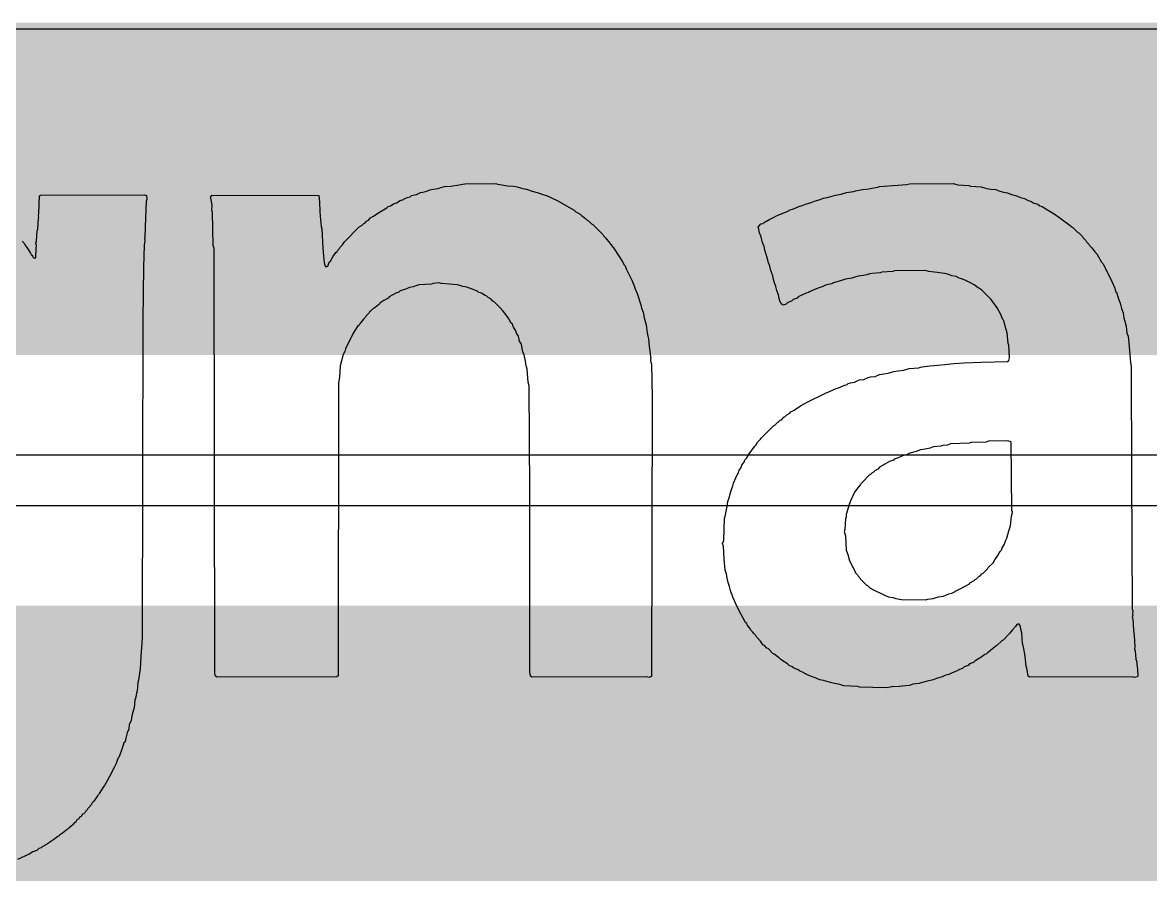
# Model space of a CAD drawing. Header units: inches. Extents: x -21 to 276, y -5 to 220.
# Drawn here: x 30.08 to 34.475, y 32.393 to 35.712 of the extents above; entities that cross this region are included whole.
import ezdxf

# ---------------------------------------------------------------- set-up
doc = ezdxf.new("R2010")
doc.units = ezdxf.units.IN
for name, color, linetype in [('Bottom Layer', 5, 'Continuous'), ('Top Layer', 1, 'Continuous'), ('Top Overlay', 2, 'Continuous')]:
    doc.layers.add(name, color=color, linetype=linetype)

msp = doc.modelspace()

# ---------------------------------------------------------------- hatches: boundary and pattern name
at = {"layer": 'Bottom Layer'}
for points in [[(10.3988, 34.417), (57.5818, 34.417), (57.5818, 35.7124), (10.3988, 35.7124)], [(25.4384, 27.163), (38.468, 27.163), (38.468, 33.441), (25.4384, 33.441)]]:
    msp.add_hatch(color=5, dxfattribs=at).paths.add_polyline_path(points)

# ---------------------------------------------------------------- linework, layer by layer
for p, q in [((13.7743, 34.0285), (44.8844, 34.0285)), ((38.468, 33.8295), (25.4384, 33.8295))]:
    msp.add_line(p, q, dxfattribs=at)
at = {"layer": 'Top Layer'}
msp.add_line((19.8928, 35.6885), (48.9874, 35.6885), dxfattribs=at)
at = {"layer": 'Top Overlay'}
for p, q in [((31.7059, 35.0685), (31.7247, 35.0732)), ((31.7247, 35.0732), (31.7482, 35.0755)), ((31.7482, 35.0755), (31.781, 35.0802)), ((31.781, 35.0802), (31.8033, 35.0837)), ((31.8033, 35.0837), (31.9242, 35.0849)), ((31.9242, 35.0849), (31.9312, 35.0826)), ((31.9312, 35.0826), (31.9477, 35.0802)), ((31.9477, 35.0802), (31.97, 35.0767)), ((31.97, 35.0767), (31.9934, 35.0743)), ((31.9934, 35.0743), (32.0075, 35.072)), ((32.0075, 35.072), (32.0275, 35.0661)), ((33.3898, 35.0673), (33.4121, 35.0708)), ((33.4121, 35.0708), (33.4192, 35.0732)), ((33.4192, 35.0732), (33.4908, 35.079)), ((33.4908, 35.079), (33.5236, 35.0814)), ((33.5236, 35.0814), (33.5353, 35.0837)), ((33.5353, 35.0837), (33.7078, 35.0849)), ((33.7078, 35.0849), (33.7149, 35.0826)), ((33.7149, 35.0826), (33.7243, 35.0802)), ((33.7243, 35.0802), (33.7665, 35.0779)), ((33.7665, 35.0779), (33.7736, 35.0755)), ((33.7736, 35.0755), (33.8146, 35.072)), ((33.8146, 35.072), (33.8275, 35.0685)), ((30.1441, 34.9687), (30.1464, 35.0368)), ((30.1464, 35.0368), (30.1499, 35.0403)), ((30.1499, 35.0403), (30.5548, 35.0415)), ((30.5548, 35.0415), (30.563, 35.038)), ((30.563, 35.038), (30.5642, 35.0227)), ((30.8129, 35.0321), (30.8188, 35.0403)), ((30.8141, 35.0286), (30.8129, 35.0321)), ((30.8188, 35.0004), (30.8141, 35.0286)), ((30.8188, 35.0403), (31.2342, 35.038)), ((31.2342, 35.038), (31.2366, 35.0145)), ((31.5639, 35.0227), (31.5675, 35.0262)), ((31.5675, 35.0262), (31.5792, 35.0309)), ((31.5792, 35.0309), (31.5909, 35.0333)), ((31.5909, 35.0333), (31.5956, 35.038)), ((31.5956, 35.038), (31.6144, 35.0427)), ((31.6144, 35.0427), (31.6308, 35.0497)), ((31.6308, 35.0497), (31.6402, 35.0521)), ((31.6402, 35.0521), (31.6555, 35.0556)), ((31.6555, 35.0556), (31.6672, 35.0603)), ((31.6672, 35.0603), (31.6801, 35.0638)), ((31.6801, 35.0638), (31.6989, 35.0661)), ((31.6989, 35.0661), (31.7059, 35.0685)), ((32.0275, 35.0661), (32.0439, 35.0638)), ((32.0439, 35.0638), (32.0662, 35.0556)), ((32.0662, 35.0556), (32.085, 35.0509)), ((32.085, 35.0509), (32.0967, 35.0462)), ((32.0967, 35.0462), (32.1073, 35.0427)), ((32.1073, 35.0427), (32.1166, 35.0403)), ((32.1166, 35.0403), (32.1213, 35.038)), ((32.1213, 35.038), (32.1636, 35.0192)), ((33.188, 35.0227), (33.2009, 35.0286)), ((33.2009, 35.0286), (33.2209, 35.0321)), ((33.2209, 35.0321), (33.2479, 35.0403)), ((33.2479, 35.0403), (33.2701, 35.0438)), ((33.2701, 35.0438), (33.2901, 35.0497)), ((33.2901, 35.0497), (33.2995, 35.0521)), ((33.2995, 35.0521), (33.3183, 35.0544)), ((33.3183, 35.0544), (33.3253, 35.0567)), ((33.3253, 35.0567), (33.3523, 35.0626)), ((33.3523, 35.0626), (33.3781, 35.065)), ((33.3781, 35.065), (33.3898, 35.0673)), ((33.8275, 35.0685), (33.8369, 35.0661)), ((33.8369, 35.0661), (33.8534, 35.0638)), ((33.8534, 35.0638), (33.8721, 35.0614)), ((33.8721, 35.0614), (33.8839, 35.0567)), ((33.8839, 35.0567), (33.9026, 35.0521)), ((33.9026, 35.0521), (33.9179, 35.0485)), ((33.9179, 35.0485), (33.9331, 35.0427)), ((33.9331, 35.0427), (33.9484, 35.0391)), ((33.9484, 35.0391), (33.9566, 35.0356)), ((33.9566, 35.0356), (33.9684, 35.0309)), ((33.9684, 35.0309), (33.9836, 35.0274)), ((33.9836, 35.0274), (33.9989, 35.0192)), ((30.5618, 35.0157), (30.5583, 34.9159)), ((30.5642, 35.0227), (30.5618, 35.0157)), ((30.8176, 34.9805), (30.8188, 35.0004)), ((31.2366, 35.0145), (31.2389, 34.9746)), ((31.4642, 34.9699), (31.4994, 34.991)), ((31.4994, 34.991), (31.5041, 34.9957)), ((31.5041, 34.9957), (31.5135, 34.9981)), ((31.5135, 34.9981), (31.5276, 35.0075)), ((31.5276, 35.0075), (31.537, 35.0098)), ((31.537, 35.0098), (31.551, 35.0192)), ((31.551, 35.0192), (31.5639, 35.0227)), ((32.1636, 35.0192), (32.2293, 34.9816)), ((32.2293, 34.9816), (32.2363, 34.9746)), ((33.0636, 34.9781), (33.0671, 34.9816)), ((33.0671, 34.9816), (33.0836, 34.9863)), ((33.0836, 34.9863), (33.1047, 34.9957)), ((33.1047, 34.9957), (33.1176, 34.9992)), ((33.1176, 34.9992), (33.1305, 35.0051)), ((33.1305, 35.0051), (33.1399, 35.0075)), ((33.1399, 35.0075), (33.1528, 35.011)), ((33.1528, 35.011), (33.1657, 35.0169)), ((33.1657, 35.0169), (33.1751, 35.0192)), ((33.1751, 35.0192), (33.188, 35.0227)), ((33.9989, 35.0192), (34.0118, 35.0157)), ((34.0118, 35.0157), (34.0176, 35.0098)), ((34.0176, 35.0098), (34.0364, 35.0051)), ((34.0364, 35.0051), (34.0435, 34.9981)), ((34.0435, 34.9981), (34.0528, 34.9957)), ((34.0528, 34.9957), (34.0669, 34.9863)), ((34.0669, 34.9863), (34.0998, 34.9676)), ((30.1394, 34.9077), (30.1417, 34.95)), ((30.1417, 34.9594), (30.1441, 34.9687)), ((30.1441, 34.9523), (30.1417, 34.9594)), ((30.1417, 34.95), (30.1441, 34.9523)), ((30.82, 34.9734), (30.8176, 34.9805)), ((30.8223, 34.8444), (30.82, 34.9734)), ((31.2389, 34.9746), (31.2412, 34.9441)), ((31.2412, 34.9441), (31.2436, 34.9183)), ((31.4149, 34.9324), (31.422, 34.9394)), ((31.422, 34.9394), (31.4267, 34.9417)), ((31.4267, 34.9417), (31.436, 34.9511)), ((31.436, 34.9511), (31.4478, 34.9582)), ((31.4478, 34.9582), (31.4642, 34.9699)), ((32.2363, 34.9746), (32.2528, 34.9652)), ((32.2528, 34.9652), (32.2575, 34.9605)), ((32.2575, 34.9605), (32.2622, 34.9582)), ((32.2622, 34.9582), (32.2692, 34.9511)), ((32.2692, 34.9511), (32.2739, 34.9488)), ((32.2739, 34.9488), (32.2809, 34.9417)), ((32.2809, 34.9417), (32.2856, 34.9394)), ((32.2856, 34.9394), (32.2974, 34.9277)), ((32.9709, 34.9347), (32.9756, 34.9371)), ((32.9756, 34.9371), (32.992, 34.9464)), ((32.992, 34.9464), (33.0038, 34.9511)), ((33.0038, 34.9511), (33.0155, 34.9582)), ((33.0155, 34.9582), (33.0272, 34.9629)), ((33.0272, 34.9629), (33.0484, 34.9723)), ((33.0484, 34.9723), (33.0636, 34.9781)), ((34.0998, 34.9676), (34.1045, 34.9629)), ((34.1045, 34.9629), (34.1162, 34.9558)), ((34.1162, 34.9558), (34.1326, 34.9441)), ((34.1326, 34.9441), (34.162, 34.9218)), ((30.1347, 34.8608), (30.137, 34.9007)), ((30.137, 34.9007), (30.1394, 34.9077)), ((30.5583, 34.9159), (30.556, 34.8737)), ((31.2436, 34.9183), (31.2459, 34.9089)), ((31.2459, 34.9089), (31.2506, 34.8338)), ((31.334, 34.8584), (31.3914, 34.9159)), ((31.3914, 34.9159), (31.4032, 34.923)), ((31.4032, 34.923), (31.4102, 34.93)), ((31.4102, 34.93), (31.4149, 34.9324)), ((32.2974, 34.9277), (32.302, 34.9253)), ((32.302, 34.9253), (32.3408, 34.8866)), ((32.9463, 34.9148), (32.9568, 34.9277)), ((32.9486, 34.9077), (32.9463, 34.9148)), ((32.951, 34.8936), (32.9486, 34.9077)), ((32.958, 34.8772), (32.951, 34.8936)), ((32.9568, 34.9277), (32.9662, 34.93)), ((32.9662, 34.93), (32.9709, 34.9347)), ((34.162, 34.9218), (34.1678, 34.9159)), ((34.1678, 34.9159), (34.1725, 34.9136)), ((34.1725, 34.9136), (34.1913, 34.8948)), ((34.1913, 34.8948), (34.196, 34.8925)), ((30.0784, 34.8608), (30.0854, 34.8537)), ((30.0854, 34.8537), (30.0877, 34.849)), ((30.1323, 34.8514), (30.1347, 34.8608)), ((30.1347, 34.8444), (30.1323, 34.8514)), ((30.5571, 34.8631), (30.5536, 34.8455)), ((30.556, 34.8737), (30.5548, 34.8702)), ((30.5548, 34.8702), (30.5571, 34.8631)), ((31.3269, 34.8467), (31.334, 34.8584)), ((32.3408, 34.8866), (32.3431, 34.8819)), ((32.3431, 34.8819), (32.3525, 34.8725)), ((32.3525, 34.8725), (32.3549, 34.8678)), ((32.3549, 34.8678), (32.3642, 34.8584)), ((32.3642, 34.8584), (32.3666, 34.8537)), ((32.3666, 34.8537), (32.3736, 34.8467)), ((32.9604, 34.8655), (32.958, 34.8772)), ((32.9627, 34.8561), (32.9604, 34.8655)), ((32.9697, 34.8397), (32.9627, 34.8561)), ((34.196, 34.8925), (34.2089, 34.8796)), ((34.2089, 34.8796), (34.2113, 34.8749)), ((34.2113, 34.8749), (34.223, 34.8631)), ((34.223, 34.8631), (34.2253, 34.8584)), ((34.2253, 34.8584), (34.2347, 34.849)), ((30.0877, 34.849), (30.0995, 34.8326)), ((30.0995, 34.8326), (30.1018, 34.8279)), ((30.1018, 34.8279), (30.1112, 34.8138)), ((30.1112, 34.8138), (30.1136, 34.8091)), ((30.1136, 34.8091), (30.1183, 34.8045)), ((30.1312, 34.7962), (30.1335, 34.8338)), ((30.1335, 34.8338), (30.1347, 34.8444)), ((30.5536, 34.8455), (30.5513, 34.7587)), ((30.827, 34.8326), (30.8223, 34.8444)), ((30.8294, 33.1757), (30.827, 34.8326)), ((31.2506, 34.8338), (31.253, 34.8033)), ((31.2894, 34.7998), (31.3011, 34.8162)), ((31.3011, 34.8162), (31.3058, 34.8209)), ((31.3058, 34.8209), (31.3081, 34.8256)), ((31.3081, 34.8256), (31.3152, 34.8326)), ((31.3152, 34.8326), (31.3175, 34.8373)), ((31.3175, 34.8373), (31.3269, 34.8467)), ((32.3736, 34.8467), (32.376, 34.842)), ((32.376, 34.842), (32.383, 34.835)), ((32.383, 34.835), (32.3854, 34.8303)), ((32.3854, 34.8303), (32.4053, 34.8009)), ((32.9721, 34.8256), (32.9697, 34.8397)), ((32.9756, 34.8127), (32.9721, 34.8256)), ((32.9803, 34.8009), (32.9756, 34.8127)), ((34.2347, 34.849), (34.2371, 34.8444)), ((34.2371, 34.8444), (34.2465, 34.835)), ((34.2465, 34.835), (34.2488, 34.8303)), ((34.2488, 34.8303), (34.2558, 34.8232)), ((34.2558, 34.8232), (34.2582, 34.8185)), ((34.2582, 34.8185), (34.2652, 34.8115)), ((34.2652, 34.8115), (34.284, 34.7786)), ((30.1183, 34.8045), (30.1206, 34.7998)), ((30.1206, 34.7998), (30.1265, 34.7939)), ((30.1265, 34.7939), (30.1312, 34.7962)), ((31.253, 34.8033), (31.2553, 34.7775)), ((31.2553, 34.7775), (31.2577, 34.7657)), ((31.2577, 34.7657), (31.2624, 34.761)), ((31.2624, 34.761), (31.2694, 34.7634)), ((31.2694, 34.7634), (31.2753, 34.7786)), ((31.2753, 34.7786), (31.28, 34.7833)), ((31.28, 34.7833), (31.2894, 34.7998)), ((32.4053, 34.8009), (32.417, 34.7822)), ((32.417, 34.7822), (32.4241, 34.7681)), ((32.4241, 34.7681), (32.4276, 34.7646)), ((32.4276, 34.7646), (32.4323, 34.7528)), ((32.9862, 34.7763), (32.9803, 34.8009)), ((32.992, 34.7634), (32.9862, 34.7763)), ((32.9956, 34.7458), (32.992, 34.7634)), ((34.284, 34.7786), (34.2887, 34.7739)), ((34.2887, 34.7739), (34.3075, 34.7387)), ((30.5513, 34.7587), (30.5489, 34.5545)), ((32.4323, 34.7528), (32.4534, 34.7082)), ((33.0038, 34.7258), (32.9956, 34.7458)), ((33.0061, 34.7118), (33.0038, 34.7258)), ((33.3265, 34.7223), (33.3112, 34.7164)), ((33.3359, 34.7247), (33.3265, 34.7223)), ((33.357, 34.727), (33.3359, 34.7247)), ((33.3687, 34.7294), (33.357, 34.727)), ((33.3816, 34.7329), (33.3687, 34.7294)), ((33.3887, 34.7352), (33.3816, 34.7329)), ((33.4215, 34.7376), (33.3887, 34.7352)), ((33.4286, 34.7399), (33.4215, 34.7376)), ((33.4708, 34.7423), (33.4286, 34.7399)), ((33.4778, 34.7446), (33.4708, 34.7423)), ((33.5952, 34.747), (33.4778, 34.7446)), ((33.6022, 34.7446), (33.5952, 34.747)), ((33.6116, 34.7423), (33.6022, 34.7446)), ((33.6433, 34.7387), (33.6116, 34.7423)), ((33.6726, 34.7352), (33.6433, 34.7387)), ((33.6856, 34.7317), (33.6726, 34.7352)), ((33.7008, 34.7258), (33.6856, 34.7317)), ((33.7172, 34.7235), (33.7008, 34.7258)), ((33.729, 34.7164), (33.7172, 34.7235)), ((34.3075, 34.7387), (34.3239, 34.7035)), ((31.5757, 34.6754), (31.5604, 34.6695)), ((31.5874, 34.6801), (31.5757, 34.6754)), ((31.6015, 34.6824), (31.5874, 34.6801)), ((31.6168, 34.6883), (31.6015, 34.6824)), ((31.6238, 34.6906), (31.6168, 34.6883)), ((31.6731, 34.693), (31.6238, 34.6906)), ((31.6801, 34.6953), (31.6731, 34.693)), ((31.7036, 34.6977), (31.6801, 34.6953)), ((31.7106, 34.6953), (31.7036, 34.6977)), ((31.7435, 34.693), (31.7106, 34.6953)), ((31.774, 34.6906), (31.7435, 34.693)), ((31.7834, 34.6883), (31.774, 34.6906)), ((31.7951, 34.6836), (31.7834, 34.6883)), ((31.8115, 34.6812), (31.7951, 34.6836)), ((31.8421, 34.6695), (31.8115, 34.6812)), ((32.4534, 34.7082), (32.4628, 34.6871)), ((32.4628, 34.6871), (32.4652, 34.6777)), ((32.4652, 34.6777), (32.4745, 34.6566)), ((33.0085, 34.7024), (33.0061, 34.7118)), ((33.0155, 34.6836), (33.0085, 34.7024)), ((33.019, 34.6683), (33.0155, 34.6836)), ((33.1821, 34.6789), (33.161, 34.6695)), ((33.1915, 34.6812), (33.1821, 34.6789)), ((33.2126, 34.6906), (33.1915, 34.6812)), ((33.2267, 34.693), (33.2126, 34.6906)), ((33.2361, 34.6953), (33.2267, 34.693)), ((33.2396, 34.6988), (33.2361, 34.6953)), ((33.2525, 34.7024), (33.2396, 34.6988)), ((33.2713, 34.7071), (33.2525, 34.7024)), ((33.2866, 34.7129), (33.2713, 34.7071)), ((33.3112, 34.7164), (33.2866, 34.7129)), ((33.7384, 34.7141), (33.729, 34.7164)), ((33.7548, 34.7071), (33.7384, 34.7141)), ((33.7595, 34.7047), (33.7548, 34.7071)), ((33.7712, 34.7), (33.7595, 34.7047)), ((33.7876, 34.6906), (33.7712, 34.7)), ((33.8041, 34.6789), (33.7876, 34.6906)), ((33.8088, 34.6765), (33.8041, 34.6789)), ((33.8135, 34.6719), (33.8088, 34.6765)), ((34.3239, 34.7035), (34.3356, 34.6777)), ((34.3356, 34.6777), (34.3392, 34.6648)), ((31.4877, 34.6296), (31.4724, 34.619)), ((31.5041, 34.639), (31.4877, 34.6296)), ((31.5088, 34.6437), (31.5041, 34.639)), ((31.5346, 34.6578), (31.5088, 34.6437)), ((31.5463, 34.6625), (31.5346, 34.6578)), ((31.551, 34.6672), (31.5463, 34.6625)), ((31.5604, 34.6695), (31.551, 34.6672)), ((31.8491, 34.6672), (31.8421, 34.6695)), ((31.8538, 34.6648), (31.8491, 34.6672)), ((31.8585, 34.6601), (31.8538, 34.6648)), ((31.8679, 34.6578), (31.8585, 34.6601)), ((31.882, 34.6484), (31.8679, 34.6578)), ((31.889, 34.646), (31.882, 34.6484)), ((31.8937, 34.6413), (31.889, 34.646)), ((31.9054, 34.6343), (31.8937, 34.6413)), ((31.9125, 34.6273), (31.9054, 34.6343)), ((32.4745, 34.6566), (32.4886, 34.612)), ((33.0261, 34.6519), (33.019, 34.6683)), ((33.0284, 34.6378), (33.0261, 34.6519)), ((33.0308, 34.6284), (33.0284, 34.6378)), ((33.0824, 34.6331), (33.0765, 34.6273)), ((33.0977, 34.639), (33.0824, 34.6331)), ((33.1023, 34.6437), (33.0977, 34.639)), ((33.107, 34.646), (33.1023, 34.6437)), ((33.1329, 34.6578), (33.107, 34.646)), ((33.1422, 34.6601), (33.1329, 34.6578)), ((33.1458, 34.6636), (33.1422, 34.6601)), ((33.161, 34.6695), (33.1458, 34.6636)), ((33.8182, 34.6695), (33.8135, 34.6719)), ((33.8545, 34.6331), (33.8182, 34.6695)), ((33.878, 34.6003), (33.8545, 34.6331)), ((34.3392, 34.6648), (34.3427, 34.6613)), ((34.3427, 34.6613), (34.3474, 34.6449)), ((34.3474, 34.6449), (34.3497, 34.6355)), ((34.3497, 34.6355), (34.3568, 34.619)), ((31.4325, 34.5862), (31.4302, 34.5815)), ((31.436, 34.5874), (31.4325, 34.5862)), ((31.4454, 34.5968), (31.436, 34.5874)), ((31.4501, 34.5991), (31.4454, 34.5968)), ((31.4536, 34.6026), (31.4501, 34.5991)), ((31.4666, 34.6132), (31.4536, 34.6026)), ((31.4712, 34.6155), (31.4666, 34.6132)), ((31.4724, 34.619), (31.4712, 34.6155)), ((31.9172, 34.6249), (31.9125, 34.6273)), ((31.9465, 34.5956), (31.9172, 34.6249)), ((31.9488, 34.5909), (31.9465, 34.5956)), ((31.9524, 34.5874), (31.9488, 34.5909)), ((31.9629, 34.5745), (31.9524, 34.5874)), ((32.4886, 34.612), (32.4921, 34.5991)), ((32.4921, 34.5991), (32.498, 34.5838)), ((33.0355, 34.6167), (33.0308, 34.6284)), ((33.0437, 34.6108), (33.0355, 34.6167)), ((33.0554, 34.6155), (33.0437, 34.6108)), ((33.0613, 34.6214), (33.0554, 34.6155)), ((33.0765, 34.6273), (33.0613, 34.6214)), ((33.8921, 34.5745), (33.878, 34.6003)), ((34.3568, 34.619), (34.3615, 34.5979)), ((34.3615, 34.5979), (34.3685, 34.5815)), ((30.5489, 34.5545), (30.5466, 33.3177)), ((31.395, 34.5416), (31.3914, 34.5334)), ((31.4044, 34.551), (31.395, 34.5416)), ((31.4067, 34.5557), (31.4044, 34.551)), ((31.4161, 34.5651), (31.4067, 34.5557)), ((31.4184, 34.5698), (31.4161, 34.5651)), ((31.4302, 34.5815), (31.4184, 34.5698)), ((31.9747, 34.558), (31.9629, 34.5745)), ((31.984, 34.5416), (31.9747, 34.558)), ((31.9887, 34.5369), (31.984, 34.5416)), ((32.498, 34.5838), (32.5015, 34.5616)), ((32.5015, 34.5616), (32.5098, 34.5346)), ((33.8991, 34.5557), (33.8921, 34.5745)), ((33.9038, 34.551), (33.8991, 34.5557)), ((33.9085, 34.5299), (33.9038, 34.551)), ((34.3685, 34.5815), (34.3708, 34.5604)), ((34.3708, 34.5604), (34.3755, 34.5486)), ((34.3755, 34.5486), (34.3802, 34.5299)), ((31.3668, 34.4994), (31.3386, 34.4407)), ((31.375, 34.5123), (31.3668, 34.4994)), ((31.3868, 34.531), (31.375, 34.5123)), ((31.3914, 34.5334), (31.3868, 34.531)), ((31.9934, 34.5252), (31.9887, 34.5369)), ((32.0005, 34.5134), (31.9934, 34.5252)), ((32.0052, 34.5017), (32.0005, 34.5134)), ((32.0122, 34.49), (32.0052, 34.5017)), ((32.5098, 34.5346), (32.5133, 34.5029)), ((32.5133, 34.5029), (32.5168, 34.49)), ((33.9167, 34.5029), (33.9085, 34.5299)), ((33.9202, 34.4618), (33.9167, 34.5029)), ((34.3802, 34.5299), (34.3826, 34.5017)), ((34.3826, 34.5017), (34.3873, 34.49)), ((32.0169, 34.4712), (32.0122, 34.49)), ((32.0239, 34.4595), (32.0169, 34.4712)), ((32.0263, 34.443), (32.0239, 34.4595)), ((32.5168, 34.49), (32.5191, 34.4806)), ((32.5191, 34.4806), (32.5215, 34.4501)), ((33.9226, 34.4548), (33.9202, 34.4618)), ((33.9249, 34.4055), (33.9226, 34.4548)), ((34.3873, 34.49), (34.392, 34.4501)), ((31.3293, 34.4196), (31.3234, 34.3949)), ((31.3363, 34.4313), (31.3293, 34.4196)), ((31.3386, 34.4407), (31.3363, 34.4313)), ((32.0298, 34.4301), (32.0263, 34.443)), ((32.0345, 34.4184), (32.0298, 34.4301)), ((32.0392, 34.3926), (32.0345, 34.4184)), ((32.5215, 34.4501), (32.5238, 34.4336)), ((32.5238, 34.4336), (32.5262, 34.4102)), ((32.5262, 34.4102), (32.5285, 34.4055)), ((34.392, 34.4501), (34.3967, 34.3867)), ((31.3175, 34.375), (31.3152, 34.3304)), ((31.3234, 34.3949), (31.3175, 34.375)), ((32.0415, 34.3832), (32.0392, 34.3926)), ((32.0439, 34.3715), (32.0415, 34.3832)), ((32.0462, 34.3621), (32.0439, 34.3715)), ((32.5285, 34.4055), (32.5262, 34.3984)), ((32.5262, 34.3984), (32.5285, 34.3891)), ((32.5285, 34.3891), (32.5309, 34.382)), ((32.5309, 34.382), (32.5332, 34.2529)), ((33.5342, 34.3644), (33.5717, 34.3668)), ((33.5717, 34.3668), (33.5788, 34.3691)), ((33.5788, 34.3691), (33.594, 34.3726)), ((33.594, 34.3726), (33.6151, 34.375)), ((33.6151, 34.375), (33.6457, 34.3773)), ((33.6457, 34.3773), (33.6738, 34.3797)), ((33.6738, 34.3797), (33.6856, 34.382)), ((33.6856, 34.382), (33.709, 34.3844)), ((33.709, 34.3844), (33.7489, 34.3867)), ((33.7489, 34.3867), (33.8146, 34.3891)), ((33.8146, 34.3891), (33.9179, 34.3914)), ((33.9179, 34.3914), (33.9226, 34.3961)), ((33.9226, 34.3961), (33.9249, 34.4055)), ((34.3967, 34.3867), (34.4002, 34.3738)), ((34.4002, 34.3738), (34.4014, 33.9502)), ((31.3152, 34.3304), (31.3117, 34.3081)), ((32.0498, 34.3116), (32.0462, 34.3621)), ((33.3417, 34.3198), (33.3582, 34.3222)), ((33.3582, 34.3222), (33.3746, 34.3292)), ((33.3746, 34.3292), (33.384, 34.3316)), ((33.384, 34.3316), (33.4027, 34.3339)), ((33.4027, 34.3339), (33.4192, 34.3409)), ((33.4192, 34.3409), (33.4356, 34.3433)), ((33.4356, 34.3433), (33.4532, 34.3468)), ((33.4532, 34.3468), (33.4661, 34.3503)), ((33.4661, 34.3503), (33.4755, 34.3527)), ((33.4755, 34.3527), (33.4919, 34.355)), ((33.4919, 34.355), (33.5142, 34.3585)), ((33.5142, 34.3585), (33.5342, 34.3644)), ((31.3117, 34.3081), (31.3093, 33.1675)), ((32.0521, 34.3022), (32.0498, 34.3116)), ((32.0545, 34.2952), (32.0521, 34.3022)), ((32.0568, 33.8845), (32.0545, 34.2952)), ((33.2244, 34.2752), (33.2502, 34.287)), ((33.2502, 34.287), (33.2596, 34.2893)), ((33.2596, 34.2893), (33.2807, 34.2987)), ((33.2807, 34.2987), (33.2936, 34.3022)), ((33.2936, 34.3022), (33.2971, 34.3057)), ((33.2971, 34.3057), (33.3065, 34.3081)), ((33.3065, 34.3081), (33.3218, 34.3116)), ((33.3218, 34.3116), (33.33, 34.3151)), ((33.33, 34.3151), (33.3417, 34.3198)), ((32.5332, 34.2529), (32.5309, 33.164)), ((33.1235, 34.2259), (33.1399, 34.2353)), ((33.1399, 34.2353), (33.2033, 34.2658)), ((33.2033, 34.2658), (33.208, 34.2682)), ((33.208, 34.2682), (33.2244, 34.2752)), ((33.0578, 34.1837), (33.0695, 34.1907)), ((33.0695, 34.1907), (33.0742, 34.1954)), ((33.0742, 34.1954), (33.0859, 34.2025)), ((33.0859, 34.2025), (33.1117, 34.2189)), ((33.1117, 34.2189), (33.1235, 34.2259)), ((33.0108, 34.1438), (33.0225, 34.1555)), ((33.0225, 34.1555), (33.0272, 34.1579)), ((33.0272, 34.1579), (33.0319, 34.1626)), ((33.0319, 34.1626), (33.0366, 34.1649)), ((33.0366, 34.1649), (33.046, 34.1743)), ((33.046, 34.1743), (33.0507, 34.1767)), ((33.0507, 34.1767), (33.0578, 34.1837)), ((32.958, 34.0933), (33.0061, 34.1415)), ((33.0061, 34.1415), (33.0108, 34.1438)), ((32.9111, 34.0323), (32.9334, 34.0617)), ((32.9334, 34.0617), (32.9369, 34.0652)), ((32.9369, 34.0652), (32.9439, 34.0769)), ((32.9439, 34.0769), (32.9557, 34.0886)), ((32.9557, 34.0886), (32.958, 34.0933)), ((33.6281, 34.0593), (33.6163, 34.0546)), ((33.6586, 34.0617), (33.6281, 34.0593)), ((33.6656, 34.064), (33.6586, 34.0617)), ((33.6844, 34.0664), (33.6656, 34.064)), ((33.6961, 34.071), (33.6844, 34.0664)), ((33.7689, 34.0734), (33.6961, 34.071)), ((33.7759, 34.0757), (33.7689, 34.0734)), ((33.8346, 34.0781), (33.7759, 34.0757)), ((33.8463, 34.0828), (33.8346, 34.0781)), ((33.9085, 34.0816), (33.8463, 34.0828)), ((33.9191, 34.0828), (33.9085, 34.0816)), ((33.932, 34.0793), (33.9191, 34.0828)), ((33.9343, 33.8117), (33.932, 34.0793)), ((32.8946, 34.0089), (32.9017, 34.0159)), ((32.9017, 34.0159), (32.9111, 34.0323)), ((33.4919, 34.0171), (33.4767, 34.0112)), ((33.5154, 34.0265), (33.4919, 34.0171)), ((33.5248, 34.0288), (33.5154, 34.0265)), ((33.5377, 34.0347), (33.5248, 34.0288)), ((33.5623, 34.0405), (33.5377, 34.0347)), ((33.5788, 34.0476), (33.5623, 34.0405)), ((33.5975, 34.0499), (33.5788, 34.0476)), ((33.6163, 34.0546), (33.5975, 34.0499)), ((32.8723, 33.9678), (32.8782, 33.976)), ((32.8782, 33.976), (32.8829, 33.9877)), ((32.8829, 33.9877), (32.8853, 33.9924)), ((32.8853, 33.9924), (32.8923, 33.9995)), ((32.8923, 33.9995), (32.8946, 34.0089)), ((33.4121, 33.9725), (33.4004, 33.9654)), ((33.4192, 33.9795), (33.4121, 33.9725)), ((33.4356, 33.9889), (33.4192, 33.9795)), ((33.4403, 33.9913), (33.4356, 33.9889)), ((33.4579, 34.0018), (33.4403, 33.9913)), ((33.4732, 34.0077), (33.4579, 34.0018)), ((33.4767, 34.0112), (33.4732, 34.0077)), ((32.8501, 33.9173), (32.8594, 33.9384)), ((32.8594, 33.9384), (32.8641, 33.9502)), ((32.8641, 33.9502), (32.8688, 33.9549)), ((32.8688, 33.9549), (32.8723, 33.9678)), ((33.3793, 33.949), (33.3523, 33.922)), ((33.384, 33.9514), (33.3793, 33.949)), ((33.391, 33.9584), (33.384, 33.9514)), ((33.3957, 33.9607), (33.391, 33.9584)), ((33.4004, 33.9654), (33.3957, 33.9607)), ((34.4014, 33.9502), (34.4014, 33.9478)), ((34.4014, 33.9478), (34.4037, 33.4268)), ((32.0568, 33.8821), (32.0568, 33.8845)), ((32.8371, 33.8763), (32.8395, 33.8856)), ((32.8395, 33.8856), (32.8442, 33.8974)), ((32.8442, 33.8974), (32.8477, 33.9079)), ((32.8477, 33.9079), (32.8501, 33.9173)), ((33.3347, 33.8997), (33.3218, 33.8821)), ((33.3452, 33.9126), (33.3347, 33.8997)), ((33.3476, 33.9173), (33.3452, 33.9126)), ((33.3511, 33.9185), (33.3476, 33.9173)), ((33.3523, 33.922), (33.3511, 33.9185)), ((32.0568, 33.1827), (32.0568, 33.8821)), ((32.8254, 33.827), (32.8278, 33.8457)), ((32.8278, 33.8457), (32.8348, 33.8645)), ((32.8348, 33.8645), (32.8371, 33.8763)), ((33.3077, 33.8516), (33.3007, 33.8352)), ((33.3218, 33.8821), (33.3077, 33.8516)), ((32.8172, 33.7882), (32.8231, 33.8152)), ((32.8231, 33.8152), (32.8254, 33.827)), ((33.2983, 33.8258), (33.2889, 33.7953)), ((33.2889, 33.7953), (33.2889, 33.7882)), ((33.3007, 33.8352), (33.2983, 33.8258)), ((33.9331, 33.7894), (33.9355, 33.7988)), ((33.9367, 33.8047), (33.9343, 33.8117)), ((33.9355, 33.7988), (33.9367, 33.8047)), ((32.8125, 33.6944), (32.8148, 33.7812)), ((32.8148, 33.7812), (32.8172, 33.7882)), ((33.2866, 33.7789), (33.2842, 33.7366)), ((33.2889, 33.7859), (33.2866, 33.7789)), ((33.2889, 33.7882), (33.2889, 33.7859)), ((33.9273, 33.7437), (33.9296, 33.753)), ((33.9296, 33.753), (33.9331, 33.7894)), ((33.2842, 33.7366), (33.2819, 33.7296)), ((33.2819, 33.7296), (33.2866, 33.7131)), ((33.2866, 33.7131), (33.2889, 33.6568)), ((33.9155, 33.7038), (33.9226, 33.7319)), ((33.9226, 33.7319), (33.9273, 33.7437)), ((32.8078, 33.6826), (32.8125, 33.6944)), ((32.8113, 33.6721), (32.8078, 33.6826)), ((32.8137, 33.6228), (32.8113, 33.6721)), ((33.8944, 33.6568), (33.8968, 33.6662)), ((33.8968, 33.6662), (33.9062, 33.6803)), ((33.9062, 33.6803), (33.9097, 33.6932)), ((33.9097, 33.6932), (33.9155, 33.7038)), ((32.8172, 33.5794), (32.8137, 33.6228)), ((33.2889, 33.6568), (33.296, 33.6404)), ((33.296, 33.6404), (33.3018, 33.6157)), ((33.8616, 33.6075), (33.8686, 33.6193)), ((33.8686, 33.6193), (33.8803, 33.6357)), ((33.8803, 33.6357), (33.8897, 33.6521)), ((33.8897, 33.6521), (33.8944, 33.6568)), ((32.8231, 33.5641), (32.8172, 33.5794)), ((33.3018, 33.6157), (33.31, 33.6005)), ((33.31, 33.6005), (33.3147, 33.5888)), ((33.3147, 33.5888), (33.3194, 33.5841)), ((33.3194, 33.5841), (33.3253, 33.5688)), ((33.8228, 33.5665), (33.8404, 33.5841)), ((33.8404, 33.5841), (33.8428, 33.5888)), ((33.8428, 33.5888), (33.8616, 33.6075)), ((32.8266, 33.5395), (32.8231, 33.5641)), ((32.8301, 33.5266), (32.8266, 33.5395)), ((33.3253, 33.5688), (33.3335, 33.5606)), ((33.3335, 33.5606), (33.3359, 33.5559)), ((33.3359, 33.5559), (33.3429, 33.5489)), ((33.3429, 33.5489), (33.3452, 33.5442)), ((33.3452, 33.5442), (33.3675, 33.5219)), ((33.7712, 33.5289), (33.7876, 33.5383)), ((33.7876, 33.5383), (33.7923, 33.543)), ((33.7923, 33.543), (33.797, 33.5453)), ((33.797, 33.5453), (33.8064, 33.5547)), ((33.8064, 33.5547), (33.8111, 33.5571)), ((33.8111, 33.5571), (33.8182, 33.5641)), ((33.8182, 33.5641), (33.8228, 33.5665)), ((32.8348, 33.5148), (32.8301, 33.5266)), ((32.8383, 33.4996), (32.8348, 33.5148)), ((32.8407, 33.4902), (32.8383, 33.4996)), ((32.8442, 33.4867), (32.8407, 33.4902)), ((33.3675, 33.5219), (33.3722, 33.5195)), ((33.3722, 33.5195), (33.3816, 33.5101)), ((33.3816, 33.5101), (33.3934, 33.5031)), ((33.3934, 33.5031), (33.4333, 33.4843)), ((33.6891, 33.4867), (33.7008, 33.489)), ((33.7008, 33.489), (33.7548, 33.5172)), ((33.7548, 33.5172), (33.77, 33.5254)), ((33.77, 33.5254), (33.7712, 33.5289)), ((32.8477, 33.4738), (32.8442, 33.4867)), ((32.8594, 33.4479), (32.8477, 33.4738)), ((32.8735, 33.4174), (32.8594, 33.4479)), ((33.4333, 33.4843), (33.438, 33.482)), ((33.438, 33.482), (33.4544, 33.4749)), ((33.4544, 33.4749), (33.4708, 33.4726)), ((33.4708, 33.4726), (33.4825, 33.4679)), ((33.4825, 33.4679), (33.5048, 33.4644)), ((33.5048, 33.4644), (33.5999, 33.4632)), ((33.5999, 33.4632), (33.6069, 33.4655)), ((33.6069, 33.4655), (33.6281, 33.4679)), ((33.6281, 33.4679), (33.6398, 33.4726)), ((33.6398, 33.4726), (33.6492, 33.4749)), ((33.6492, 33.4749), (33.6679, 33.4773)), ((33.6679, 33.4773), (33.6891, 33.4867)), ((32.8876, 33.3916), (32.8735, 33.4174)), ((34.4037, 33.4268), (34.4061, 33.4198)), ((34.4061, 33.4034), (34.4037, 33.3963)), ((34.4061, 33.4198), (34.4049, 33.4092)), ((34.4049, 33.4092), (34.4061, 33.4034)), ((32.897, 33.3752), (32.8876, 33.3916)), ((32.9017, 33.3705), (32.897, 33.3752)), ((32.904, 33.3658), (32.9017, 33.3705)), ((32.9158, 33.3494), (32.904, 33.3658)), ((33.9484, 33.3588), (33.9378, 33.3459)), ((33.9543, 33.367), (33.9484, 33.3588)), ((33.9613, 33.3693), (33.9543, 33.367)), ((33.9672, 33.3635), (33.9613, 33.3693)), ((33.9707, 33.3435), (33.9672, 33.3635)), ((34.4037, 33.3963), (34.4061, 33.3893)), ((34.4061, 33.3893), (34.4084, 33.3447)), ((30.5466, 33.3177), (30.5442, 33.2754)), ((32.9181, 33.3447), (32.9158, 33.3494)), ((32.9252, 33.3376), (32.9181, 33.3447)), ((32.9275, 33.3329), (32.9252, 33.3376)), ((32.9369, 33.3236), (32.9275, 33.3329)), ((32.9392, 33.3189), (32.9369, 33.3236)), ((32.9557, 33.3024), (32.9392, 33.3189)), ((33.9273, 33.3329), (33.9003, 33.306)), ((33.9296, 33.3376), (33.9273, 33.3329)), ((33.9378, 33.3459), (33.9296, 33.3376)), ((33.973, 33.3341), (33.9707, 33.3435)), ((33.9766, 33.293), (33.973, 33.3341)), ((34.4084, 33.3447), (34.4119, 33.3247)), ((34.4119, 33.3247), (34.4143, 33.2801)), ((30.5442, 33.2754), (30.5419, 33.2637)), ((32.9627, 33.2907), (32.9557, 33.3024)), ((32.9662, 33.2872), (32.9627, 33.2907)), ((32.9709, 33.2848), (32.9662, 33.2872)), ((32.9803, 33.2754), (32.9709, 33.2848)), ((32.985, 33.2731), (32.9803, 33.2754)), ((33.0038, 33.2543), (32.985, 33.2731)), ((33.8592, 33.2719), (33.851, 33.2661)), ((33.8721, 33.2825), (33.8592, 33.2719)), ((33.8768, 33.2848), (33.8721, 33.2825)), ((33.8956, 33.3036), (33.8768, 33.2848)), ((33.9003, 33.306), (33.8956, 33.3036)), ((33.9801, 33.2801), (33.9766, 33.293)), ((33.986, 33.2438), (33.9801, 33.2801)), ((34.4143, 33.2801), (34.4131, 33.2719)), ((34.4131, 33.2719), (34.4154, 33.2649)), ((30.5419, 33.2637), (30.5383, 33.1945)), ((33.0085, 33.252), (33.0038, 33.2543)), ((33.012, 33.2485), (33.0085, 33.252)), ((33.0249, 33.2379), (33.012, 33.2485)), ((33.0296, 33.2355), (33.0249, 33.2379)), ((33.0343, 33.2309), (33.0296, 33.2355)), ((33.039, 33.2285), (33.0343, 33.2309)), ((33.0437, 33.2238), (33.039, 33.2285)), ((33.0601, 33.2144), (33.0437, 33.2238)), ((33.79, 33.2238), (33.7853, 33.2191)), ((33.7947, 33.2262), (33.79, 33.2238)), ((33.8088, 33.2355), (33.7947, 33.2262)), ((33.8135, 33.2379), (33.8088, 33.2355)), ((33.8299, 33.2496), (33.8135, 33.2379)), ((33.8346, 33.252), (33.8299, 33.2496)), ((33.8393, 33.2567), (33.8346, 33.252)), ((33.844, 33.259), (33.8393, 33.2567)), ((33.851, 33.2661), (33.844, 33.259)), ((33.9906, 33.2039), (33.986, 33.2438)), ((34.4154, 33.2649), (34.4178, 33.232)), ((34.4178, 33.232), (34.4201, 33.225)), ((34.4201, 33.225), (34.4225, 33.2015)), ((30.5383, 33.1945), (30.536, 33.178)), ((32.0591, 33.1663), (32.0568, 33.1827)), ((33.0671, 33.2074), (33.0601, 33.2144)), ((33.0789, 33.2027), (33.0671, 33.2074)), ((33.0836, 33.198), (33.0789, 33.2027)), ((33.1023, 33.191), (33.0836, 33.198)), ((33.107, 33.1863), (33.1023, 33.191)), ((33.1188, 33.1816), (33.107, 33.1863)), ((33.1305, 33.1745), (33.1188, 33.1816)), ((33.7149, 33.1839), (33.6996, 33.178)), ((33.7219, 33.1863), (33.7149, 33.1839)), ((33.7301, 33.1921), (33.7219, 33.1863)), ((33.743, 33.1957), (33.7301, 33.1921)), ((33.7489, 33.2015), (33.743, 33.1957)), ((33.7642, 33.2074), (33.7489, 33.2015)), ((33.77, 33.2133), (33.7642, 33.2074)), ((33.7853, 33.2191), (33.77, 33.2133)), ((33.993, 33.1968), (33.9906, 33.2039)), ((33.9953, 33.1827), (33.993, 33.1968)), ((33.9977, 33.1663), (33.9953, 33.1827)), ((34.4225, 33.2015), (34.4248, 33.1921)), ((34.4248, 33.1921), (34.426, 33.1675)), ((30.529, 33.1405), (30.5266, 33.1076)), ((30.5313, 33.1499), (30.529, 33.1405)), ((30.536, 33.178), (30.5313, 33.1499)), ((30.8317, 33.1663), (30.8294, 33.1757)), ((30.8388, 33.1616), (30.8317, 33.1663)), ((31.3046, 33.1628), (30.8388, 33.1616)), ((31.3093, 33.1675), (31.3046, 33.1628)), ((32.0662, 33.1616), (32.0591, 33.1663)), ((32.5133, 33.1628), (32.0662, 33.1616)), ((32.5203, 33.1604), (32.5133, 33.1628)), ((32.5309, 33.164), (32.5203, 33.1604)), ((33.1352, 33.1722), (33.1305, 33.1745)), ((33.1563, 33.1628), (33.1352, 33.1722)), ((33.1657, 33.1604), (33.1563, 33.1628)), ((33.1868, 33.1511), (33.1657, 33.1604)), ((33.2009, 33.1487), (33.1868, 33.1511)), ((33.2279, 33.1405), (33.2009, 33.1487)), ((33.2432, 33.137), (33.2279, 33.1405)), ((33.2596, 33.1346), (33.2432, 33.137)), ((33.5717, 33.137), (33.5483, 33.1346)), ((33.5811, 33.1393), (33.5717, 33.137)), ((33.6011, 33.1452), (33.5811, 33.1393)), ((33.6281, 33.1511), (33.6011, 33.1452)), ((33.641, 33.1569), (33.6281, 33.1511)), ((33.6539, 33.1604), (33.641, 33.1569)), ((33.6633, 33.1628), (33.6539, 33.1604)), ((33.6738, 33.1687), (33.6633, 33.1628)), ((33.6891, 33.1722), (33.6738, 33.1687)), ((33.6996, 33.178), (33.6891, 33.1722)), ((34.0047, 33.1616), (33.9977, 33.1663)), ((34.4049, 33.1628), (34.0047, 33.1616)), ((34.4119, 33.1604), (34.4049, 33.1628)), ((34.4237, 33.1628), (34.4119, 33.1604)), ((34.426, 33.1675), (34.4237, 33.1628)), ((30.5243, 33.1006), (30.5219, 33.0842)), ((30.5266, 33.1076), (30.5243, 33.1006)), ((33.269, 33.1323), (33.2596, 33.1346)), ((33.2807, 33.1276), (33.269, 33.1323)), ((33.3347, 33.1252), (33.2807, 33.1276)), ((33.3417, 33.1229), (33.3347, 33.1252)), ((33.445, 33.1206), (33.3417, 33.1229)), ((33.4614, 33.1229), (33.445, 33.1206)), ((33.4685, 33.1252), (33.4614, 33.1229)), ((33.4743, 33.1241), (33.4685, 33.1252)), ((33.4966, 33.1252), (33.4743, 33.1241)), ((33.5201, 33.1276), (33.4966, 33.1252)), ((33.5365, 33.1299), (33.5201, 33.1276)), ((33.5483, 33.1346), (33.5365, 33.1299)), ((30.5172, 33.0724), (30.5149, 33.0419)), ((30.5219, 33.0842), (30.5172, 33.0724)), ((30.5055, 33.0114), (30.5031, 32.9926)), ((30.5125, 33.0349), (30.5055, 33.0114)), ((30.5149, 33.0419), (30.5125, 33.0349)), ((30.4938, 32.9598), (30.4879, 32.9445)), ((30.4961, 32.9762), (30.4938, 32.9598)), ((30.5031, 32.9926), (30.4961, 32.9762)), ((30.482, 32.9246), (30.4797, 32.9105)), ((30.4879, 32.9445), (30.482, 32.9246)), ((30.4644, 32.8741), (30.4609, 32.8636)), ((30.4726, 32.8964), (30.4644, 32.8741)), ((30.475, 32.9058), (30.4726, 32.8964)), ((30.4797, 32.9105), (30.475, 32.9058)), ((30.4515, 32.8448), (30.4445, 32.826)), ((30.455, 32.8483), (30.4515, 32.8448)), ((30.4609, 32.8636), (30.455, 32.8483)), ((30.4257, 32.7861), (30.4187, 32.7744)), ((30.4304, 32.7979), (30.4257, 32.7861)), ((30.4374, 32.8096), (30.4304, 32.7979)), ((30.4445, 32.826), (30.4374, 32.8096)), ((30.4093, 32.758), (30.3999, 32.7392)), ((30.4187, 32.7744), (30.4093, 32.758)), ((30.3717, 32.6993), (30.3647, 32.6875)), ((30.3764, 32.704), (30.3717, 32.6993)), ((30.3788, 32.7087), (30.3764, 32.704)), ((30.3881, 32.7227), (30.3788, 32.7087)), ((30.3952, 32.7345), (30.3881, 32.7227)), ((30.3987, 32.738), (30.3952, 32.7345)), ((30.3999, 32.7392), (30.3987, 32.738)), ((30.3377, 32.6535), (30.3342, 32.65)), ((30.3482, 32.6664), (30.3377, 32.6535)), ((30.3506, 32.6711), (30.3482, 32.6664)), ((30.3576, 32.6782), (30.3506, 32.6711)), ((30.36, 32.6829), (30.3576, 32.6782)), ((30.3647, 32.6875), (30.36, 32.6829)), ((30.299, 32.6101), (30.2919, 32.6054)), ((30.3013, 32.6148), (30.299, 32.6101)), ((30.3084, 32.6195), (30.3013, 32.6148)), ((30.3142, 32.6277), (30.3084, 32.6195)), ((30.3189, 32.63), (30.3142, 32.6277)), ((30.3224, 32.6336), (30.3189, 32.63)), ((30.3248, 32.6383), (30.3224, 32.6336)), ((30.3318, 32.6453), (30.3248, 32.6383)), ((30.3342, 32.65), (30.3318, 32.6453)), ((30.2485, 32.5643), (30.2356, 32.5538)), ((30.2532, 32.5667), (30.2485, 32.5643)), ((30.2544, 32.5702), (30.2532, 32.5667)), ((30.2579, 32.5714), (30.2544, 32.5702)), ((30.2614, 32.5749), (30.2579, 32.5714)), ((30.2755, 32.5866), (30.2614, 32.5749)), ((30.2814, 32.5948), (30.2755, 32.5866)), ((30.2861, 32.5972), (30.2814, 32.5948)), ((30.2896, 32.6007), (30.2861, 32.5972)), ((30.2919, 32.6054), (30.2896, 32.6007)), ((30.1898, 32.5221), (30.1851, 32.5174)), ((30.2016, 32.5291), (30.1898, 32.5221)), ((30.218, 32.5409), (30.2016, 32.5291)), ((30.2227, 32.5432), (30.218, 32.5409)), ((30.2239, 32.5467), (30.2227, 32.5432)), ((30.2356, 32.5538), (30.2239, 32.5467)), ((30.1206, 32.481), (30.1053, 32.4728)), ((30.1359, 32.4869), (30.1206, 32.481)), ((30.1429, 32.4939), (30.1359, 32.4869)), ((30.1523, 32.4963), (30.1429, 32.4939)), ((30.157, 32.501), (30.1523, 32.4963)), ((30.1734, 32.5104), (30.157, 32.501)), ((30.1851, 32.5174), (30.1734, 32.5104)), ((30.1053, 32.4728), (30.0608, 32.4517))]:
    msp.add_line(p, q, dxfattribs=at)

doc.saveas('drawing.dxf')
